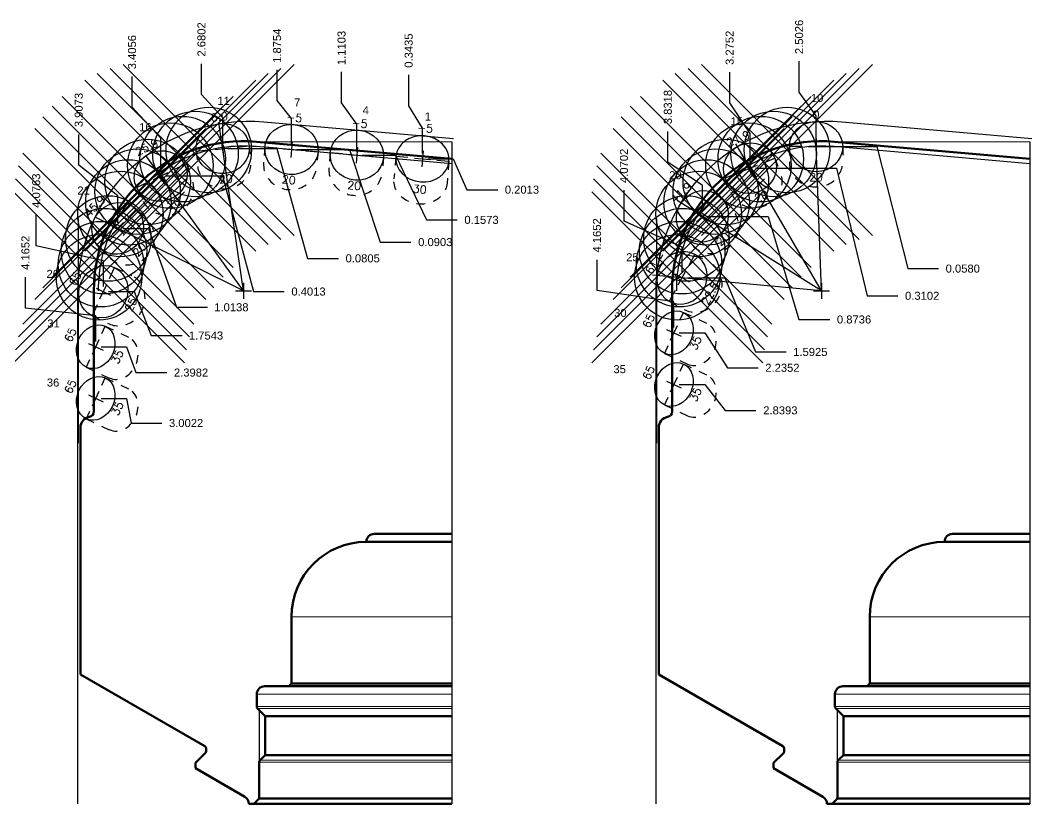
# Model space of a CAD drawing. Header units: inches. Extents: x 113.3 to 164.8, y -27 to 25.4.
# Drawn here: x 131.97 to 143.8, y -17.39 to -8.22 of the extents above; entities that cross this region are included whole.
import ezdxf
from ezdxf.enums import TextEntityAlignment as Align

# ---------------------------------------------------------------- set-up
doc = ezdxf.new("R2010")
doc.units = ezdxf.units.IN
doc.header["$MEASUREMENT"] = 0
doc.header["$PDMODE"] = 35
doc.linetypes.add('CENTER2', pattern=[1.125, 0.75, -0.125, 0.125, -0.125])
doc.linetypes.add('HIDDEN2', pattern=[0.1875, 0.125, -0.0625])
doc.layers.get('Defpoints').update_dxf_attribs({"color": 10})
doc.layers.add('Blade_1', color=30, linetype='Continuous', true_color=0xff7f00)
doc.layers.add('Blade_2', color=7, linetype='Continuous', true_color=0xcccc00)
doc.layers.add('CLine', color=5, linetype='CENTER2')
doc.styles.add('RomanS', font='romans')
doc.styles.get("Standard").update_dxf_attribs({"font": 'arial.ttf'})
doc.dimstyles.get("Standard").update_dxf_attribs({"dimtxt": 0.09375, "dimasz": 0.18, "dimexe": 0.18, "dimexo": 0.0625, "dimgap": 0.09, "dimtad": 0, "dimtih": 1, "dimtoh": 1, "dimdec": 4, "dimzin": 0, "dimdsep": 46, "dimtxsty": 'Standard', "dimcen": 0.09, "dimadec": 4, "dimazin": 0, "dimtfac": 1, "dimtdec": 4, "dimtofl": 0, "dimtmove": 0, "dimatfit": 3, "dimfxl": 1, "dimtolj": 1, "dimtzin": 0, "dimarcsym": 0})

# ---------------------------------------------------------------- blocks, each defined once
blk = doc.blocks.new('CMark')
at = {"layer": 'CLine'}
for p, q in [((-0.094, 0), (0.094, 0)), ((0, 0.094), (0, -0.094))]:
    blk.add_line(p, q, dxfattribs=at)
blk = doc.blocks.new('1613@20')
for p, q in [((-0.17, 0), (-0.312, 0)), ((0.171, 0), (0.312, 0))]:
    blk.add_line(p, q)
at = {"color": 8, "linetype": 'HIDDEN2', "ltscale": 0.5}
blk.add_line((-0.312, 0), (-0.312, -0.178), dxfattribs=at)
at = {"color": 8, "linetype": 'HIDDEN2', "ltscale": 0.5, "flags": 128}
blk.add_lwpolyline([(0.312, 0), (0.312, -0.178)], dxfattribs=at)
blk.add_ellipse((0, 0), major_axis=(-0.312, 0), ratio=0.939693, start_param=-3.141592653589793, end_param=3.141592653589793)
at = {"color": 8, "linetype": 'HIDDEN2', "ltscale": 0.5}
blk.add_ellipse((0, -0.178), major_axis=(-0.312, 0), ratio=0.939693, start_param=0, end_param=3.141593, dxfattribs=at)
blk.add_blockref('CMark', (0, 0))
at = {"style": 'RomanS'}
blk.add_text('20', height=0.094, dxfattribs=at).set_placement((0, -0.356), align=Align.MIDDLE_CENTER)
blk.add_attdef('ANG', text='', height=0.094, dxfattribs=at).set_placement((0, 0.298), align=Align.BOTTOM_CENTER)
blk = doc.blocks.new('1613@30')
for p, q in [((-0.17, 0), (-0.312, 0)), ((0.171, 0), (0.312, 0))]:
    blk.add_line(p, q)
at = {"color": 8, "linetype": 'HIDDEN2', "ltscale": 0.5}
blk.add_line((-0.312, 0), (-0.312, -0.26), dxfattribs=at)
at = {"color": 8, "linetype": 'HIDDEN2', "ltscale": 0.5, "flags": 128}
blk.add_lwpolyline([(0.312, 0), (0.312, -0.26)], dxfattribs=at)
at = {"extrusion": (0, 0, -1)}
blk.add_ellipse((0, 0), major_axis=(-0.312, 0), ratio=0.866025, start_param=-3.141592653589793, end_param=3.141592653589793, dxfattribs=at)
at = {"color": 8, "linetype": 'HIDDEN2', "ltscale": 0.5, "extrusion": (0, 0, -1)}
blk.add_ellipse((0, -0.26), major_axis=(-0.312, 0), ratio=0.866025, start_param=3.068877, end_param=6.355901, dxfattribs=at)
blk.add_blockref('CMark', (0, 0))
at = {"style": 'RomanS'}
blk.add_text('30', height=0.094, dxfattribs=at).set_placement((0, -0.356), align=Align.MIDDLE_CENTER)
blk.add_attdef('ANG', text='', height=0.094, dxfattribs=at).set_placement((0, 0.287), align=Align.BOTTOM_CENTER)
blk = doc.blocks.new('*D346')
at = {"layer": 'Blade_1', "color": 0, "lineweight": -2, "transparency": 16777216}
for p, q in [((136.512, -9.224), (136.512, -8.864)), ((136.673, -9.485), (136.512, -9.224)), ((136.673, -9.783), (136.673, -9.485))]:
    blk.add_line(p, q, dxfattribs=at)
at = {"layer": 'Defpoints', "color": 0, "transparency": 16777216}
for p in [(136.512, -8.864), (137.016, -9.644), (136.673, -9.845)]:
    blk.add_point(p, dxfattribs=at)
at = {"layer": 'Blade_1', "color": 0, "transparency": 16777216, "insert": (136.512, -8.579), "char_height": 0.0938, "attachment_point": 5, "rotation": 90}
blk.add_mtext('\\A1;0.3435', dxfattribs=at)
blk = doc.blocks.new('*D347')
at = {"layer": 'Blade_1', "color": 0, "lineweight": -2, "transparency": 16777216}
for p, q in [((135.727, -9.188), (135.727, -8.828)), ((135.906, -9.441), (135.727, -9.188)), ((135.906, -9.739), (135.906, -9.441))]:
    blk.add_line(p, q, dxfattribs=at)
at = {"layer": 'Defpoints', "color": 0, "transparency": 16777216}
for p in [(135.727, -8.828), (137.016, -9.644), (135.906, -9.801)]:
    blk.add_point(p, dxfattribs=at)
at = {"layer": 'Blade_1', "color": 0, "transparency": 16777216, "insert": (135.727, -8.548), "char_height": 0.0938, "attachment_point": 5, "rotation": 90}
blk.add_mtext('\\A1;1.1103', dxfattribs=at)
blk = doc.blocks.new('*D348')
at = {"layer": 'Blade_1', "color": 0, "lineweight": -2, "transparency": 16777216}
for p, q in [((134.973, -9.162), (134.973, -8.802)), ((135.141, -9.374), (134.973, -9.162)), ((135.141, -9.672), (135.141, -9.374))]:
    blk.add_line(p, q, dxfattribs=at)
at = {"layer": 'Defpoints', "color": 0, "transparency": 16777216}
for p in [(134.973, -8.802), (137.016, -9.644), (135.141, -9.734)]:
    blk.add_point(p, dxfattribs=at)
at = {"layer": 'Blade_1', "color": 0, "transparency": 16777216, "insert": (134.973, -8.522), "char_height": 0.0938, "attachment_point": 5, "rotation": 90}
blk.add_mtext('\\A1;1.8754', dxfattribs=at)
blk = doc.blocks.new('*D349')
at = {"layer": 'Blade_1', "color": 0, "lineweight": -2, "transparency": 16777216}
for p, q in [((136.735, -9.845), (137.033, -9.845)), ((137.033, -9.845), (137.193, -10.206)), ((137.193, -10.206), (137.553, -10.206))]:
    blk.add_line(p, q, dxfattribs=at)
at = {"layer": 'Defpoints', "color": 0, "transparency": 16777216}
for p in [(137.016, -9.644), (136.673, -9.845), (137.553, -10.206)]:
    blk.add_point(p, dxfattribs=at)
at = {"layer": 'Blade_1', "color": 0, "transparency": 16777216, "insert": (137.837, -10.206), "char_height": 0.0938, "attachment_point": 5}
blk.add_mtext('\\A1;0.2013', dxfattribs=at)
blk = doc.blocks.new('*D350')
at = {"layer": 'Blade_1', "color": 0, "lineweight": -2, "transparency": 16777216}
for p, q in [((135.968, -9.801), (136.359, -9.801)), ((136.359, -9.801), (136.719, -10.559)), ((136.719, -10.559), (137.079, -10.559))]:
    blk.add_line(p, q, dxfattribs=at)
at = {"layer": 'Defpoints', "color": 0, "transparency": 16777216}
for p in [(137.016, -9.644), (135.906, -9.801), (137.079, -10.559)]:
    blk.add_point(p, dxfattribs=at)
at = {"layer": 'Blade_1', "color": 0, "transparency": 16777216, "insert": (137.364, -10.559), "char_height": 0.0938, "attachment_point": 5}
blk.add_mtext('\\A1;0.1573', dxfattribs=at)
blk = doc.blocks.new('*D351')
at = {"layer": 'Blade_1', "color": 0, "lineweight": -2, "transparency": 16777216}
for p, q in [((135.203, -9.734), (135.818, -9.734)), ((135.818, -9.734), (136.178, -10.819)), ((136.178, -10.819), (136.538, -10.819))]:
    blk.add_line(p, q, dxfattribs=at)
at = {"layer": 'Defpoints', "color": 0, "transparency": 16777216}
for p in [(137.016, -9.644), (135.141, -9.734), (136.538, -10.819)]:
    blk.add_point(p, dxfattribs=at)
at = {"layer": 'Blade_1', "color": 0, "transparency": 16777216, "insert": (136.823, -10.819), "char_height": 0.0938, "attachment_point": 5}
blk.add_mtext('\\A1;0.0903', dxfattribs=at)
blk = doc.blocks.new('*D354')
at = {"layer": 'Blade_1', "color": 0, "lineweight": -2, "transparency": 16777216}
for p, q in [((134.088, -9.093), (134.088, -8.733)), ((134.336, -9.365), (134.088, -9.093)), ((134.336, -9.662), (134.336, -9.365))]:
    blk.add_line(p, q, dxfattribs=at)
at = {"layer": 'Defpoints', "color": 0, "transparency": 16777216}
for p in [(134.088, -8.733), (137.016, -9.644), (134.336, -9.725)]:
    blk.add_point(p, dxfattribs=at)
at = {"layer": 'Blade_1', "color": 0, "transparency": 16777216, "insert": (134.088, -8.448), "char_height": 0.0938, "attachment_point": 5, "rotation": 90}
blk.add_mtext('\\A1;2.6802', dxfattribs=at)
blk = doc.blocks.new('*D355')
at = {"layer": 'Blade_1', "color": 0, "lineweight": -2, "transparency": 16777216}
for p, q in [((134.398, -9.725), (134.969, -9.725)), ((134.969, -9.725), (135.329, -11.009)), ((135.329, -11.009), (135.689, -11.009))]:
    blk.add_line(p, q, dxfattribs=at)
at = {"layer": 'Defpoints', "color": 0, "transparency": 16777216}
for p in [(137.016, -9.644), (134.336, -9.725), (135.689, -11.009)]:
    blk.add_point(p, dxfattribs=at)
at = {"layer": 'Blade_1', "color": 0, "transparency": 16777216, "insert": (135.974, -11.009), "char_height": 0.0938, "attachment_point": 5}
blk.add_mtext('\\A1;0.0805', dxfattribs=at)
blk = doc.blocks.new('*D356')
at = {"layer": 'Blade_1', "color": 0, "lineweight": -2, "transparency": 16777216}
for p, q in [((133.276, -9.241), (133.276, -8.881)), ((133.611, -9.601), (133.276, -9.241)), ((133.611, -9.983), (133.611, -9.601))]:
    blk.add_line(p, q, dxfattribs=at)
at = {"layer": 'Defpoints', "color": 0, "transparency": 16777216}
for p in [(133.276, -8.881), (137.016, -9.644), (133.611, -10.045)]:
    blk.add_point(p, dxfattribs=at)
at = {"layer": 'Blade_1', "color": 0, "transparency": 16777216, "insert": (133.276, -8.597), "char_height": 0.0938, "attachment_point": 5, "rotation": 90}
blk.add_mtext('\\A1;3.4056', dxfattribs=at)
blk = doc.blocks.new('*D357')
at = {"layer": 'Blade_1', "color": 0, "lineweight": -2, "transparency": 16777216}
for p, q in [((133.673, -10.045), (134.335, -10.045)), ((134.335, -10.045), (134.695, -11.397)), ((134.695, -11.397), (135.055, -11.397))]:
    blk.add_line(p, q, dxfattribs=at)
at = {"layer": 'Defpoints', "color": 0, "transparency": 16777216}
for p in [(137.016, -9.644), (133.611, -10.045), (135.055, -11.397)]:
    blk.add_point(p, dxfattribs=at)
at = {"layer": 'Blade_1', "color": 0, "transparency": 16777216, "insert": (135.34, -11.397), "char_height": 0.0938, "attachment_point": 5}
blk.add_mtext('\\A1;0.4013', dxfattribs=at)
blk = doc.blocks.new('*D360')
at = {"layer": 'Blade_1', "color": 0, "lineweight": -2, "transparency": 16777216}
for p, q in [((132.652, -9.919), (132.652, -9.559)), ((133.109, -10.279), (132.652, -9.919)), ((133.109, -10.595), (133.109, -10.279))]:
    blk.add_line(p, q, dxfattribs=at)
at = {"layer": 'Defpoints', "color": 0, "transparency": 16777216}
for p in [(132.652, -9.559), (137.016, -9.644), (133.109, -10.658)]:
    blk.add_point(p, dxfattribs=at)
at = {"layer": 'Blade_1', "color": 0, "transparency": 16777216, "insert": (132.652, -9.274), "char_height": 0.0938, "attachment_point": 5, "rotation": 90}
blk.add_mtext('\\A1;3.9073', dxfattribs=at)
blk = doc.blocks.new('*D361')
at = {"layer": 'Blade_1', "color": 0, "lineweight": -2, "transparency": 16777216}
for p, q in [((133.171, -10.658), (133.469, -10.658)), ((133.469, -10.658), (133.797, -11.581)), ((133.797, -11.581), (134.157, -11.581))]:
    blk.add_line(p, q, dxfattribs=at)
at = {"layer": 'Defpoints', "color": 0, "transparency": 16777216}
for p in [(137.016, -9.644), (133.109, -10.658), (134.157, -11.581)]:
    blk.add_point(p, dxfattribs=at)
at = {"layer": 'Blade_1', "color": 0, "transparency": 16777216, "insert": (134.438, -11.581), "char_height": 0.0938, "attachment_point": 5}
blk.add_mtext('\\A1;1.0138', dxfattribs=at)
blk = doc.blocks.new('1613@25')
for p, q in [((-0.17, 0), (-0.312, 0)), ((0.171, 0), (0.312, 0))]:
    blk.add_line(p, q)
at = {"color": 8, "linetype": 'HIDDEN2', "ltscale": 0.5}
blk.add_line((-0.312, 0), (-0.312, -0.22), dxfattribs=at)
at = {"color": 8, "linetype": 'HIDDEN2', "ltscale": 0.5, "flags": 128}
blk.add_lwpolyline([(0.312, 0), (0.312, -0.22)], dxfattribs=at)
blk.add_ellipse((0, 0), major_axis=(-0.312, 0), ratio=0.906308, start_param=-3.141592653589793, end_param=3.141592653589793)
at = {"color": 8, "linetype": 'HIDDEN2', "ltscale": 0.5}
blk.add_ellipse((0, -0.22), major_axis=(-0.312, 0), ratio=0.906308, start_param=0, end_param=3.141593, dxfattribs=at)
blk.add_blockref('CMark', (0, 0))
at = {"style": 'RomanS'}
blk.add_text('25', height=0.094, dxfattribs=at).set_placement((0, -0.356), align=Align.MIDDLE_CENTER)
blk.add_attdef('ANG', text='', height=0.094, dxfattribs=at).set_placement((0, 0.287), align=Align.BOTTOM_CENTER)
blk = doc.blocks.new('*D364')
at = {"layer": 'Blade_1', "color": 0, "lineweight": -2, "transparency": 16777216}
for p, q in [((132.155, -10.863), (132.155, -10.503)), ((132.94, -11.038), (132.155, -10.863)), ((132.94, -11.336), (132.94, -11.038))]:
    blk.add_line(p, q, dxfattribs=at)
at = {"layer": 'Defpoints', "color": 0, "transparency": 16777216}
for p in [(137.016, -9.644), (132.155, -10.503), (132.94, -11.398)]:
    blk.add_point(p, dxfattribs=at)
at = {"layer": 'Blade_1', "color": 0, "transparency": 16777216, "insert": (132.155, -10.217), "char_height": 0.0938, "attachment_point": 5, "rotation": 90}
blk.add_mtext('\\A1;4.0763', dxfattribs=at)
blk = doc.blocks.new('*D365')
at = {"layer": 'Blade_1', "color": 0, "lineweight": -2, "transparency": 16777216}
for p, q in [((133.002, -11.398), (133.3, -11.398)), ((133.3, -11.398), (133.501, -11.912)), ((133.501, -11.912), (133.861, -11.912))]:
    blk.add_line(p, q, dxfattribs=at)
at = {"layer": 'Defpoints', "color": 0, "transparency": 16777216}
for p in [(137.016, -9.644), (132.94, -11.398), (133.861, -11.912)]:
    blk.add_point(p, dxfattribs=at)
at = {"layer": 'Blade_1', "color": 0, "transparency": 16777216, "insert": (134.141, -11.912), "char_height": 0.0938, "attachment_point": 5}
blk.add_mtext('\\A1;1.7543', dxfattribs=at)
blk = doc.blocks.new('1313@35')
for p, q in [((-0.17, 0), (-0.265, 0)), ((0.171, 0), (0.264, 0))]:
    blk.add_line(p, q)
at = {"color": 8, "linetype": 'HIDDEN2', "ltscale": 0.5}
blk.add_line((-0.265, 0), (-0.265, -0.298), dxfattribs=at)
at = {"color": 8, "linetype": 'HIDDEN2', "ltscale": 0.5, "flags": 128}
blk.add_lwpolyline([(0.264, 0), (0.264, -0.298)], dxfattribs=at)
blk.add_ellipse((0, 0), major_axis=(0.264, 0), ratio=0.819152)
at = {"color": 8, "linetype": 'HIDDEN2', "ltscale": 0.5}
blk.add_ellipse((0, -0.298), major_axis=(0.264, 0), ratio=0.819152, start_param=3.141593, end_param=6.283185, dxfattribs=at)
blk.add_blockref('CMark', (0, 0))
at = {"style": 'RomanS'}
blk.add_text('35', height=0.094, dxfattribs=at).set_placement((0, -0.279), align=Align.MIDDLE_CENTER)
blk.add_attdef('ANG', text='', height=0.094, dxfattribs=at).set_placement((0, 0.251), align=Align.BOTTOM_CENTER)
blk = doc.blocks.new('*D368')
at = {"layer": 'Blade_1', "color": 0, "lineweight": -2, "transparency": 16777216}
for p, q in [((132.029, -11.59), (132.029, -11.23)), ((132.851, -11.682), (132.029, -11.59)), ((132.851, -11.98), (132.851, -11.682))]:
    blk.add_line(p, q, dxfattribs=at)
at = {"layer": 'Defpoints', "color": 0, "transparency": 16777216}
for p in [(137.016, -9.644), (132.029, -11.23), (132.851, -12.042)]:
    blk.add_point(p, dxfattribs=at)
at = {"layer": 'Blade_1', "color": 0, "transparency": 16777216, "insert": (132.029, -10.944), "char_height": 0.0938, "attachment_point": 5, "rotation": 90}
blk.add_mtext('\\A1;4.1652', dxfattribs=at)
blk = doc.blocks.new('*D369')
at = {"layer": 'Blade_1', "color": 0, "lineweight": -2, "transparency": 16777216}
for p, q in [((132.913, -12.042), (133.211, -12.042)), ((133.211, -12.042), (133.321, -12.345)), ((133.321, -12.345), (133.681, -12.345))]:
    blk.add_line(p, q, dxfattribs=at)
at = {"layer": 'Defpoints', "color": 0, "transparency": 16777216}
for p in [(137.016, -9.644), (132.851, -12.042), (133.681, -12.345)]:
    blk.add_point(p, dxfattribs=at)
at = {"layer": 'Blade_1', "color": 0, "transparency": 16777216, "insert": (133.966, -12.345), "char_height": 0.0938, "attachment_point": 5}
blk.add_mtext('\\A1;2.3982', dxfattribs=at)
blk = doc.blocks.new('*D372')
at = {"layer": 'Blade_1', "color": 0, "lineweight": -2, "transparency": 16777216}
for p, q in [((132.913, -12.646), (133.211, -12.646)), ((133.211, -12.646), (133.264, -12.935)), ((133.264, -12.935), (133.624, -12.935))]:
    blk.add_line(p, q, dxfattribs=at)
at = {"layer": 'Defpoints', "color": 0, "transparency": 16777216}
for p in [(137.016, -9.644), (132.851, -12.646), (133.624, -12.935)]:
    blk.add_point(p, dxfattribs=at)
at = {"layer": 'Blade_1', "color": 0, "transparency": 16777216, "insert": (133.908, -12.935), "char_height": 0.0938, "attachment_point": 5}
blk.add_mtext('\\A1;3.0022', dxfattribs=at)
blk = doc.blocks.new('*D373')
at = {"layer": 'Blade_2', "color": 0, "lineweight": -2, "transparency": 16777216}
for p, q in [((141.08, -9.064), (141.08, -8.704)), ((141.278, -9.342), (141.08, -9.064)), ((141.278, -9.64), (141.278, -9.342))]:
    blk.add_line(p, q, dxfattribs=at)
at = {"layer": 'Defpoints', "color": 0, "transparency": 16777216}
for p in [(141.08, -8.704), (141.278, -9.702), (143.78, -9.644)]:
    blk.add_point(p, dxfattribs=at)
at = {"layer": 'Blade_2', "color": 0, "transparency": 16777216, "insert": (141.08, -8.419), "char_height": 0.0938, "attachment_point": 5, "rotation": 90}
blk.add_mtext('\\A1;2.5026', dxfattribs=at)
blk = doc.blocks.new('*D374')
at = {"layer": 'Blade_2', "color": 0, "lineweight": -2, "transparency": 16777216}
for p, q in [((141.34, -9.702), (141.99, -9.702)), ((141.99, -9.702), (142.35, -11.129)), ((142.35, -11.129), (142.71, -11.129))]:
    blk.add_line(p, q, dxfattribs=at)
at = {"layer": 'Defpoints', "color": 0, "transparency": 16777216}
for p in [(141.278, -9.702), (143.78, -9.644), (142.71, -11.129)]:
    blk.add_point(p, dxfattribs=at)
at = {"layer": 'Blade_2', "color": 0, "transparency": 16777216, "insert": (142.994, -11.129), "char_height": 0.0938, "attachment_point": 5}
blk.add_mtext('\\A1;0.0580', dxfattribs=at)
blk = doc.blocks.new('1613@22.5')
for p, q in [((-0.17, 0), (-0.312, 0)), ((0.171, 0), (0.312, 0))]:
    blk.add_line(p, q)
at = {"color": 8, "linetype": 'HIDDEN2', "ltscale": 0.5}
blk.add_line((-0.312, 0), (-0.312, -0.178), dxfattribs=at)
at = {"color": 8, "linetype": 'HIDDEN2', "ltscale": 0.5, "flags": 128}
blk.add_lwpolyline([(0.312, 0), (0.312, -0.178)], dxfattribs=at)
at = {"extrusion": (0, 0, -1)}
blk.add_ellipse((0, 0), major_axis=(-0.312, 0), ratio=0.92388, start_param=-3.141592653589793, end_param=3.141592653589793, dxfattribs=at)
at = {"color": 8, "linetype": 'HIDDEN2', "ltscale": 0.5}
blk.add_ellipse((0, -0.199), major_axis=(0.312, 0), ratio=0.92388, start_param=3.141593, end_param=6.283185, dxfattribs=at)
blk.add_blockref('CMark', (0, 0))
at = {"style": 'RomanS'}
blk.add_text('22.5', height=0.094, dxfattribs=at).set_placement((0, -0.377), align=Align.MIDDLE_CENTER)
blk.add_attdef('ANG', text='', height=0.094, dxfattribs=at).set_placement((0, 0.298), align=Align.BOTTOM_CENTER)
blk = doc.blocks.new('*D375')
at = {"layer": 'Blade_2', "color": 0, "lineweight": -2, "transparency": 16777216}
for p, q in [((140.267, -9.19), (140.267, -8.83)), ((140.505, -9.55), (140.267, -9.19)), ((140.505, -9.892), (140.505, -9.55))]:
    blk.add_line(p, q, dxfattribs=at)
at = {"layer": 'Defpoints', "color": 0, "transparency": 16777216}
for p in [(140.267, -8.83), (143.78, -9.644), (140.505, -9.954)]:
    blk.add_point(p, dxfattribs=at)
at = {"layer": 'Blade_2', "color": 0, "transparency": 16777216, "insert": (140.267, -8.546), "char_height": 0.0938, "attachment_point": 5, "rotation": 90}
blk.add_mtext('\\A1;3.2752', dxfattribs=at)
blk = doc.blocks.new('*D376')
at = {"layer": 'Blade_2', "color": 0, "lineweight": -2, "transparency": 16777216}
for p, q in [((139.544, -9.884), (139.544, -9.524)), ((139.948, -10.158), (139.544, -9.884)), ((139.948, -10.455), (139.948, -10.158))]:
    blk.add_line(p, q, dxfattribs=at)
at = {"layer": 'Defpoints', "color": 0, "transparency": 16777216}
for p in [(139.544, -9.524), (143.78, -9.644), (139.948, -10.518)]:
    blk.add_point(p, dxfattribs=at)
at = {"layer": 'Blade_2', "color": 0, "transparency": 16777216, "insert": (139.544, -9.239), "char_height": 0.0938, "attachment_point": 5, "rotation": 90}
blk.add_mtext('\\A1;3.8318', dxfattribs=at)
blk = doc.blocks.new('*D377')
at = {"layer": 'Blade_2', "color": 0, "lineweight": -2, "transparency": 16777216}
for p, q in [((139.031, -10.573), (139.031, -10.213)), ((139.71, -10.877), (139.031, -10.573)), ((139.71, -11.174), (139.71, -10.877))]:
    blk.add_line(p, q, dxfattribs=at)
at = {"layer": 'Defpoints', "color": 0, "transparency": 16777216}
for p in [(143.78, -9.644), (139.031, -10.213), (139.71, -11.237)]:
    blk.add_point(p, dxfattribs=at)
at = {"layer": 'Blade_2', "color": 0, "transparency": 16777216, "insert": (139.031, -9.927), "char_height": 0.0938, "attachment_point": 5, "rotation": 90}
blk.add_mtext('\\A1;4.0702', dxfattribs=at)
blk = doc.blocks.new('*D378')
at = {"layer": 'Blade_2', "color": 0, "lineweight": -2, "transparency": 16777216}
for p, q in [((140.568, -9.954), (141.515, -9.954)), ((141.515, -9.954), (141.875, -11.447)), ((141.875, -11.447), (142.235, -11.447))]:
    blk.add_line(p, q, dxfattribs=at)
at = {"layer": 'Defpoints', "color": 0, "transparency": 16777216}
for p in [(143.78, -9.644), (140.505, -9.954), (142.235, -11.447)]:
    blk.add_point(p, dxfattribs=at)
at = {"layer": 'Blade_2', "color": 0, "transparency": 16777216, "insert": (142.519, -11.447), "char_height": 0.0938, "attachment_point": 5}
blk.add_mtext('\\A1;0.3102', dxfattribs=at)
blk = doc.blocks.new('*D379')
at = {"layer": 'Blade_2', "color": 0, "lineweight": -2, "transparency": 16777216}
for p, q in [((140.011, -10.518), (140.717, -10.518)), ((140.717, -10.518), (141.077, -11.724)), ((141.077, -11.724), (141.437, -11.724))]:
    blk.add_line(p, q, dxfattribs=at)
at = {"layer": 'Defpoints', "color": 0, "transparency": 16777216}
for p in [(143.78, -9.644), (139.948, -10.518), (141.437, -11.724)]:
    blk.add_point(p, dxfattribs=at)
at = {"layer": 'Blade_2', "color": 0, "transparency": 16777216, "insert": (141.722, -11.724), "char_height": 0.0938, "attachment_point": 5}
blk.add_mtext('\\A1;0.8736', dxfattribs=at)
blk = doc.blocks.new('*D387')
at = {"layer": 'Blade_2', "color": 0, "lineweight": -2, "transparency": 16777216}
for p, q in [((139.678, -11.879), (139.975, -11.879)), ((139.975, -11.879), (140.24, -12.289)), ((140.24, -12.289), (140.6, -12.289))]:
    blk.add_line(p, q, dxfattribs=at)
at = {"layer": 'Defpoints', "color": 0, "transparency": 16777216}
for p in [(143.78, -9.644), (139.615, -11.879), (140.6, -12.289)]:
    blk.add_point(p, dxfattribs=at)
at = {"layer": 'Blade_2', "color": 0, "transparency": 16777216, "insert": (140.884, -12.289), "char_height": 0.0938, "attachment_point": 5}
blk.add_mtext('\\A1;2.2352', dxfattribs=at)
blk = doc.blocks.new('*D388')
at = {"layer": 'Blade_2', "color": 0, "lineweight": -2, "transparency": 16777216}
for p, q in [((139.678, -12.483), (139.975, -12.483)), ((139.975, -12.483), (140.215, -12.787)), ((140.215, -12.787), (140.575, -12.787))]:
    blk.add_line(p, q, dxfattribs=at)
at = {"layer": 'Defpoints', "color": 0, "transparency": 16777216}
for p in [(143.78, -9.644), (139.615, -12.483), (140.575, -12.787)]:
    blk.add_point(p, dxfattribs=at)
at = {"layer": 'Blade_2', "color": 0, "transparency": 16777216, "insert": (140.86, -12.787), "char_height": 0.0938, "attachment_point": 5}
blk.add_mtext('\\A1;2.8393', dxfattribs=at)
blk = doc.blocks.new('*D389')
at = {"layer": 'Blade_2', "color": 0, "lineweight": -2, "transparency": 16777216}
for p, q in [((138.715, -11.386), (138.715, -11.026)), ((139.615, -11.519), (138.715, -11.386)), ((139.615, -11.817), (139.615, -11.519))]:
    blk.add_line(p, q, dxfattribs=at)
at = {"layer": 'Defpoints', "color": 0, "transparency": 16777216}
for p in [(143.78, -9.644), (138.715, -11.026), (139.615, -11.879)]:
    blk.add_point(p, dxfattribs=at)
at = {"layer": 'Blade_2', "color": 0, "transparency": 16777216, "insert": (138.715, -10.74), "char_height": 0.0938, "attachment_point": 5, "rotation": 90}
blk.add_mtext('\\A1;4.1652', dxfattribs=at)

msp = doc.modelspace()

# ---------------------------------------------------------------- linework, layer by layer
at = {"lineweight": 18}
for p, q in [((137.01615, -9.64411), (134.73117, -9.64411)), ((143.78025, -9.64411), (141.49527, -9.64411)), ((137.01615, -15.19995), (135.14115, -15.19995)), ((143.78025, -15.19995), (141.90525, -15.19995)), ((137.01615, -16.1062), (134.7349, -16.1062)), ((143.78025, -16.1062), (141.499, -16.1062)), ((134.7349, -16.24951), (137.01615, -16.24951)), ((137.01615, -16.2716), (134.74405, -16.2716)), ((141.499, -16.24951), (143.78025, -16.24951)), ((143.78025, -16.2716), (141.50815, -16.2716)), ((137.01615, -16.90039), (134.76365, -16.90039)), ((134.7728, -16.8783), (137.01615, -16.8783)), ((143.78025, -16.90039), (141.52775, -16.90039)), ((141.5369, -16.8783), (143.78025, -16.8783))]:
    msp.add_line(p, q, dxfattribs=at)
at = {"lineweight": 50}
for p, q in [((134.73117, -9.64411), (137.01615, -9.84402)), ((141.49527, -9.64411), (143.78025, -9.84402)), ((132.82865, -12.80084), (132.82865, -11.38745)), ((139.59275, -12.80084), (139.59275, -11.38745)), ((132.6724, -15.8745), (132.6724, -12.98572)), ((139.4365, -15.8745), (139.4365, -12.98572)), ((136.1099, -14.2312), (137.01615, -14.2312)), ((142.874, -14.2312), (143.78025, -14.2312)), ((137.01615, -14.32495), (136.01615, -14.32495)), ((143.78025, -14.32495), (142.78025, -14.32495)), ((135.14115, -15.9812), (135.14115, -15.19995)), ((141.90525, -15.9812), (141.90525, -15.19995)), ((132.6724, -15.8745), (134.12553, -16.71346)), ((139.4365, -15.8745), (140.88962, -16.71346)), ((134.82865, -16.01245), (135.1099, -16.01245)), ((135.1099, -16.01245), (135.14115, -15.9812)), ((137.01615, -16.01245), (135.1099, -16.01245)), ((137.01615, -15.9812), (135.14115, -15.9812)), ((141.59275, -16.01245), (141.874, -16.01245)), ((141.874, -16.01245), (141.90525, -15.9812)), ((143.78025, -16.01245), (141.874, -16.01245)), ((143.78025, -15.9812), (141.90525, -15.9812)), ((134.7349, -16.24951), (134.7349, -16.1062)), ((141.499, -16.24951), (141.499, -16.1062)), ((134.8338, -16.36135), (134.74405, -16.2716)), ((141.5979, -16.36135), (141.50815, -16.2716)), ((137.01615, -16.36135), (134.8338, -16.36135)), ((134.8338, -16.8173), (134.8338, -16.36135)), ((143.78025, -16.36135), (141.5979, -16.36135)), ((141.5979, -16.8173), (141.5979, -16.36135)), ((134.132, -16.79413), (134.01615, -16.90998)), ((134.14115, -16.74052), (134.14115, -16.77204)), ((140.8961, -16.79413), (140.78025, -16.90998)), ((140.90525, -16.74052), (140.90525, -16.77204)), ((134.01615, -16.90998), (134.01615, -16.97248)), ((134.76365, -17.32495), (134.76365, -16.90039)), ((134.7728, -16.8783), (134.8338, -16.8173)), ((137.01615, -16.8173), (134.8338, -16.8173)), ((140.78025, -16.90998), (140.78025, -16.97248)), ((141.52775, -17.32495), (141.52775, -16.90039)), ((141.5369, -16.8783), (141.5979, -16.8173)), ((143.78025, -16.8173), (141.5979, -16.8173)), ((134.01615, -16.97248), (134.59428, -17.30626)), ((140.78025, -16.97248), (141.35837, -17.30626)), ((134.64115, -17.38745), (134.70115, -17.38745)), ((134.76365, -17.32495), (134.70115, -17.38745)), ((137.01615, -17.38745), (134.70115, -17.38745)), ((134.76365, -17.32495), (137.01615, -17.32495)), ((141.40525, -17.38745), (141.46525, -17.38745)), ((141.52775, -17.32495), (141.46525, -17.38745)), ((143.78025, -17.38745), (141.46525, -17.38745)), ((141.52775, -17.32495), (143.78025, -17.32495))]:
    msp.add_line(p, q, dxfattribs=at)
for p, q in [((137.01615, -9.64411), (137.01615, -17.38745)), ((143.78025, -9.64411), (143.78025, -17.38745)), ((132.65115, -13.172), (132.65115, -10.54348)), ((139.41525, -13.172), (139.41525, -10.54348))]:
    msp.add_line(p, q)
at = {"lineweight": 25}
for p, q in [((134.76615, -16.88815), (134.76615, -16.2937)), ((141.53025, -16.88815), (141.53025, -16.2937))]:
    msp.add_line(p, q, dxfattribs=at)
at = {"color": 5}
for points in [[(132.64115, -17.38745), (132.64115, -11.40356, -0.44001053), (134.81546, -9.41117), (137.03702, -9.60553)], [(139.40525, -17.38745), (139.40525, -11.40356, -0.44001053), (141.57956, -9.41117), (143.80111, -9.60553)]]:
    msp.add_lwpolyline(points, format="xyb", dxfattribs=at)
at = {"color": 1}
for points in [[(134.33439, -9.70943, -0.05801841), (134.72644, -9.6982), (137.01615, -9.89853)], [(141.09849, -9.70943, -0.05801841), (141.49054, -9.6982), (143.78025, -9.89853)], [(133.58663, -10.01221, -0.12051033), (134.33334, -9.70959, -0.12051033)], [(140.35073, -10.01221, -0.12051033), (141.09744, -9.70959, -0.12051033)], [(133.05975, -10.63357, -0.12189475), (133.58663, -10.01221)], [(139.82385, -10.63357, -0.12189475), (140.35073, -10.01221)], [(132.88295, -11.38745, -0.11568865), (133.05975, -10.63357, -0.06926878)], [(139.64705, -11.38745, -0.11568865), (139.82385, -10.63357, -0.06926878)]]:
    msp.add_lwpolyline(points, format="xyb", dxfattribs=at)
at = {"lineweight": 50}
for centre, radius, start, end in [((134.57865, -11.38745), 1.75, 85, 180), ((141.34275, -11.38745), 1.75, 85, 180), ((132.7974, -12.98572), 0.125, 99.594068, 180), ((132.76615, -12.80084), 0.0625, 279.594068, 0), ((139.5615, -12.98572), 0.125, 99.594068, 180), ((139.53025, -12.80084), 0.0625, 279.594068, 0), ((136.1099, -14.32495), 0.09375, 90, 180), ((142.874, -14.32495), 0.09375, 90, 180), ((136.01615, -15.19995), 0.875, 90, 180), ((142.78025, -15.19995), 0.875, 90, 180), ((134.82865, -16.1062), 0.09375, 90, 180), ((141.59275, -16.1062), 0.09375, 90, 180), ((134.76615, -16.24951), 0.03125, 180, 225), ((141.53025, -16.24951), 0.03125, 180, 225), ((134.1099, -16.74052), 0.03125, 0, 60), ((134.1099, -16.77204), 0.03125, 315, 0), ((140.874, -16.74052), 0.03125, 0, 60), ((140.874, -16.77204), 0.03125, 315, 0), ((134.7949, -16.90039), 0.03125, 135, 180), ((141.559, -16.90039), 0.03125, 135, 180), ((134.5474, -17.38745), 0.09375, 0, 60), ((141.3115, -17.38745), 0.09375, 0, 60)]:
    msp.add_arc(centre, radius, start, end, dxfattribs=at)
for p in [(134.01785, -9.78717), (134.17373, -9.74081), (140.78195, -9.78717), (140.93783, -9.74081), (133.72294, -9.9235), (133.86712, -9.84825), (140.48704, -9.9235), (140.63122, -9.84825), (133.45806, -10.11479), (140.22216, -10.11479), (133.34003, -10.22934), (140.10413, -10.22934), (133.23365, -10.35479), (139.99775, -10.35479), (133.13993, -10.48996), (139.90403, -10.48996), (132.99682, -10.77653), (139.76092, -10.77653), (132.94732, -10.92466), (139.71142, -10.92466), (132.91166, -11.07673), (139.67576, -11.07673), (132.89014, -11.23143), (139.65424, -11.23143)]:
    msp.add_point(p)
at = {"layer": 'Blade_1'}
for q in [(134.29085, -9.41899), (133.43851, -9.80686), (132.84377, -10.52638)]:
    msp.add_line((134.57865, -11.38745), q, dxfattribs=at)
at = {"layer": 'Blade_2'}
for q in [(140.33867, -9.66966), (141.27769, -9.70207), (139.65375, -10.33383), (139.36334, -11.20455)]:
    msp.add_line((141.34275, -11.38745), q, dxfattribs=at)

# ---------------------------------------------------------------- block references
for p in [(134.57865, -11.38745), (141.34275, -11.38745)]:
    msp.add_blockref('CMark', p)
at = {"layer": 'Blade_1'}
for name, p, rotation, values in [('1613@20', (134.33599, -9.7246), 6, {'ANG': '6.0'}), ('1613@20', (135.14075, -9.73445), 355, {'ANG': '-5'}), ('1613@20', (135.90584, -9.80139), 355, {'ANG': '-5'}), ('1613@30', (136.6727, -9.84537), 355, {'ANG': '-5'}), ('1613@20', (133.61057, -10.04539), 25.9, {'ANG': '25.9'}), ('1613@20', (133.10887, -10.65795), 45.9, {'ANG': '45.9'}), ('1613@25', (132.93982, -11.39839), 65, {'ANG': '65'}), ('1313@35', (132.85096, -12.04226), 65, {'ANG': '65'}), ('1313@35', (132.85096, -12.64635), 65, {'ANG': '65'})]:
    msp.add_blockref(name, p, dxfattribs=dict(at, rotation=rotation)).add_auto_attribs(values)
at = {"layer": 'Blade_2'}
msp.add_blockref('1613@20', (141.27769, -9.70207), dxfattribs=at).add_auto_attribs({'ANG': '0'})
for name, p, rotation, values in [('1613@20', (140.50505, -9.95431), 21.9, {'ANG': '21.9'}), ('1613@20', (139.94844, -10.51766), 41.90000000000001, {'ANG': '41.9'}), ('1613@22.5', (139.71, -11.23658), 61.20000000000001, {'ANG': '61.2'}), ('1313@35', (139.61506, -11.87936), 65, {'ANG': '65'}), ('1313@35', (139.61506, -12.48345), 65, {'ANG': '65'})]:
    msp.add_blockref(name, p, dxfattribs=dict(at, rotation=rotation)).add_auto_attribs(values)

# ---------------------------------------------------------------- texts
at = {"layer": 'Blade_1'}
for s, p in [('11', (134.27391, -9.2132)), ('7', (135.17183, -9.23178)), ('4', (135.97307, -9.32248)), ('1', (136.69934, -9.39654)), ('16', (133.35899, -9.52133)), ('21', (132.63577, -10.26206)), ('26', (132.27538, -11.23672)), ('31', (132.28422, -11.8169)), ('36', (132.27894, -12.50776))]:
    msp.add_text(s, height=0.09375, dxfattribs=at).set_placement(p)
at = {"layer": 'Blade_2'}
for s, p in [('10', (141.21707, -9.18049)), ('15', (140.27751, -9.4518)), ('20', (139.55897, -10.08318)), ('25', (139.0563, -11.04245)), ('30', (138.91531, -11.69357)), ('35', (138.90687, -12.35142))]:
    msp.add_text(s, height=0.09375, dxfattribs=at).set_placement(p)

# ---------------------------------------------------------------- dimensions: what is measured, and where the dimension line sits
at = {"layer": 'Blade_1'}
for feature_location, offset, dtype, origin, picture, middle in [((134.33599, -9.7246), (-0.2475, 0.99195), 1, (137.01615, -9.64411), '*D354', (134.08849, -8.44773)), ((133.61057, -10.04539), (-0.33498, 1.16404), 1, (137.01615, -9.64411), '*D356', (133.27559, -8.59682)), ((135.14075, -9.73445), (-0.16817, 0.93239), 1, (137.01615, -9.64411), '*D348', (134.97258, -8.52206)), ((135.90584, -9.80139), (-0.17903, 0.97334), 1, (137.01615, -9.64411), '*D347', (135.72682, -8.54786)), ((136.672697, -9.845372), (-0.160433, 0.980935), 1, (137.01615, -9.64411), '*D346', (136.512264, -8.579487)), ((133.10887, -10.65795), (-0.45729, 1.09926), 1, (137.01615, -9.64411), '*D360', (132.65158, -9.27413)), ((132.85096, -12.04226), (-0.82186, 0.81207), 1, (137.01615, -9.64411), '*D368', (132.02911, -10.94419)), ((132.93982, -11.39839), (-0.78491, 0.89525), 1, (137.01615, -9.64411), '*D364', (132.15491, -10.21665)), ((132.8509626, -12.04226), (0.830418, -0.3027076), 0, (137.0161503, -9.6441097), '*D369', (133.9662988, -12.3449675)), ((132.85096, -12.64635), (0.7733, -0.28866), 0, (137.01615, -9.64411), '*D372', (133.90835, -12.93501)), ((132.93982, -11.39839), (0.92145, -0.51377), 0, (137.01615, -9.64411), '*D365', (134.14145, -11.91215)), ((133.10887, -10.65795), (1.04838, -0.9226), 0, (137.01615, -9.64411), '*D361', (134.43753, -11.58055)), ((133.61057, -10.04539), (1.44463, -1.35169), 0, (137.01615, -9.64411), '*D357', (135.3398, -11.39709)), ((134.33599, -9.7246), (1.35339, -1.2849), 0, (137.01615, -9.64411), '*D355', (135.97433, -11.0095)), ((135.14075, -9.73445), (1.39752, -1.08462), 0, (137.01615, -9.64411), '*D351', (136.82287, -10.81906)), ((135.90584, -9.80139), (1.1734, -0.75775), 0, (137.01615, -9.64411), '*D350', (137.36384, -10.55914)), ((136.6727, -9.84537), (0.87989, -0.36027), 0, (137.01615, -9.64411), '*D349', (137.83719, -10.20564))]:
    dim = msp.add_ordinate_dim(feature_location=feature_location, offset=offset, dtype=dtype, origin=origin, dimstyle='Standard', dxfattribs=at)
    dim.commit()
    dim.dimension.update_dxf_attribs({"geometry": picture, "text_midpoint": middle})
at = {"layer": 'Blade_2'}
for feature_location, offset, dtype, picture, middle in [((141.27769, -9.70207), (-0.19754, 0.99779), 1, '*D373', (141.08015, -8.41892)), ((140.50505, -9.95431), (-0.23803, 1.12387), 1, '*D375', (140.26702, -8.54635)), ((139.94844, -10.51766), (-0.40487, 0.99354), 1, '*D376', (139.54357, -9.23946)), ((139.61506, -11.87936), (-0.90022, 0.85289), 1, '*D389', (138.71485, -10.74047)), ((139.710002, -11.23658), (-0.678821, 1.023908), 1, '*D377', (139.031181, -9.926666)), ((139.615062, -11.879359), (0.984476, -0.409717), 0, '*D387', (140.884456, -12.289076)), ((139.61506, -12.48345), (0.95972, -0.3039), 0, '*D388', (140.86018, -12.78735)), ((139.948438, -10.517664), (1.488926, -1.206562), 0, '*D379', (141.72193, -11.724225)), ((140.50505, -9.95431), (1.73026, -1.49272), 0, '*D378', (142.51943, -11.44703)), ((141.27769, -9.70207), (1.43228, -1.42684), 0, '*D374', (142.99441, -11.12891))]:
    dim = msp.add_ordinate_dim(feature_location=feature_location, offset=offset, dtype=dtype, origin=(143.78025, -9.64411), dimstyle='Standard', dxfattribs=at)
    dim.commit()
    dim.dimension.update_dxf_attribs({"geometry": picture, "text_midpoint": middle})
msp.add_ordinate_dim(feature_location=(139.71, -11.23658), offset=(1.21958, -0.86719), dtype=0, origin=(143.78025, -9.64411), dimstyle='Standard', dxfattribs=at).render()

doc.saveas('drawing.dxf')
